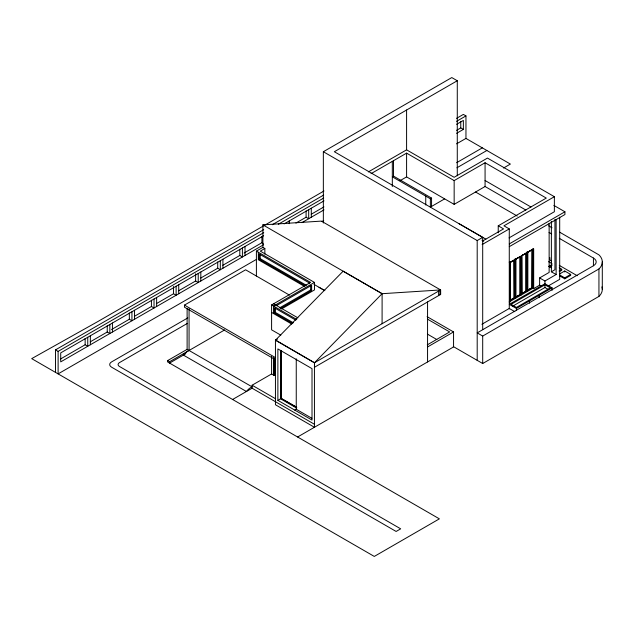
<?xml version="1.0" encoding="UTF-8"?>
<svg xmlns="http://www.w3.org/2000/svg" width="634" height="634" viewBox="0 0 634 634"><rect width="100%" height="100%" fill="white"/><g stroke="black" fill="none" stroke-linecap="round" stroke-linejoin="round"><path stroke-width="0.95" d="M262.896 224.864L382.112 293.693L314.44 362.783L314.44 427.268L275.449 404.754L275.449 340.22L343.145 271.17L382.112 293.693L440.598 289.944L440.598 294.445L314.48 367.26L314.48 362.759L440.598 289.944L321.375 221.107L262.896 224.864L262.896 247.371L256.398 251.127L256.398 276.028M323.348 223.009L323.348 151.724L451.78 77.57L457.28 80.748L457.28 175.792M457.28 80.748L334.348 151.724L482.696 237.37L482.696 329.704M323.958 191L97.739 321.612L31.7 358.638L374.29 556.43L439.378 518.85L167.622 361.959L167.622 360.603L187.117 349.35L252.102 386.867A11.808 6.815 -60 0 0 246.428 391.495L183.392 355.103L183.392 353.756M55.515 372.388L55.515 349.873L263.72 229.667M272.287 224.721L323.697 195.042M456.504 118.368L463.359 114.413L465.958 115.911L465.958 138.418L510.378 164.071L503.523 168.026M368.346 171.917L406.592 149.838L454.158 177.298L487.459 158.08L554.37 196.706L554.37 211.732L509.07 237.885M55.515 349.873L58.114 351.379L263.752 232.654M278.31 224.246L323.728 198.03M456.528 121.348L465.958 115.911M263.657 235.705L60.713 352.876L60.713 361.879L263.657 244.716M284.056 223.929L324.006 200.867M371.08 173.637L406.592 153.135L454.158 180.595L485.073 162.748L546.278 198.085L498.237 225.823L498.237 232.749M456.575 124.327L463.359 120.412L463.359 129.415L456.575 133.33M60.65 358.915L85.146 344.769L87.746 346.275L87.746 337.272M90.29 341.805L107.241 332.018L109.84 333.516L109.84 324.513M111.536 329.537L129.336 319.259L131.935 320.756L131.935 311.754M134.479 316.295L151.431 306.507L154.03 308.005L154.03 299.002M156.574 303.535L173.526 293.748L176.125 295.246L176.125 286.243M178.669 290.776L195.621 280.989L198.22 282.495L198.22 273.484M200.764 278.025L217.716 268.237L220.315 269.735L220.315 260.733M222.859 265.266L239.811 255.478L242.41 256.976L242.41 247.973M244.106 252.998L261.905 242.719L263.205 243.472M295.919 223.081L306.095 217.208L308.695 218.714L308.695 209.703M311.239 214.244L323.95 206.898M456.52 130.366L460.759 127.917L463.359 129.415M301.911 222.629L324.006 209.87M264.846 254.131L264.846 248.496L260.297 251.127L314.488 282.415L314.488 289.92L281.48 308.98M431.564 198.093L393.508 176.117L392.319 176.807L430.375 198.775L431.564 198.093L431.564 206.422M256.033 259.615L58.114 373.886L58.114 351.379M322.009 221.528L323.728 220.537M456.528 143.863L465.958 138.418M309.677 283.136L259.251 254.02L259.251 259.227L260.225 258.664L306.38 285.316M275.449 359.732L184.47 307.205L184.47 305.097L245.604 269.799L289.421 295.095M400.046 180.674L406.592 176.902L454.158 204.362L485.073 186.515L525.879 210.068M187.775 317.919L111.568 361.919A6.435 3.717 0 0 0 111.568 367.173L396.131 531.458L400.68 528.835L119.461 366.476A4.731 2.734 0 0 1 119.461 362.616L187.117 323.554M456.631 162.7L482.315 147.865M456.892 167.804L486.864 150.496M444.648 198.87L430.375 207.112L430.375 198.775M167.622 360.603L169.571 361.729L224.674 329.918M185.825 353.701L169.571 363.084L169.571 361.729M280.822 335.156L271.598 329.831L271.598 304.93L310.589 282.415L256.398 251.127M314.488 282.415L273.547 306.056L273.547 313.553M276.408 305.643L311.627 285.316L311.627 290.523L280.6 308.433M279.626 307.87L310.652 289.96L311.627 290.523M295.832 320.162L274.459 307.823L274.459 313.03L275.433 312.467L293.383 322.833M275.568 340.149L277.399 339.142M275.687 340.125L314.44 362.783M323.348 151.724L477.196 240.548L482.696 237.37M554.37 196.706L503.943 225.823L509.276 228.898L509.276 308.869M482.522 241.047L503.562 228.898L498.237 225.823M482.141 244.558L509.276 228.898M314.44 424.265L252.102 388.222L252.102 385.218L271.598 373.965L273.547 375.09L273.547 357.655M273.888 358.226L273.888 374.924L274.562 375.169L274.562 358.812M232.607 399.475L252.102 388.222M273.888 374.924L274.562 375.169M509.276 243.916L564.926 211.788L564.926 214.53L509.276 246.666M513.199 260.495L509.776 262.468L509.776 300.373L514.293 298.035L514.055 259.995L514.055 297.901L509.776 300.373M520.237 256.707L515.719 259.037L520.237 256.707L520.237 294.604L515.719 296.934L520.237 294.604M521.663 255.605L526.18 253.267L526.18 291.172L521.901 293.645L521.663 255.605L526.18 253.267M527.607 252.173L531.038 250.192M510.013 300.508L510.013 262.611L514.293 260.138M527.845 290.206L527.845 252.308L532.132 249.836L532.132 287.741L527.607 290.071L532.132 287.741M277.874 400.355L312.015 420.065L312.015 368.639L277.874 348.93L277.874 400.355L280.553 398.81L296.601 408.074M281.203 350.467L281.203 398.437L296.094 406.893M294.77 410.111L296.252 409.255L311.849 418.266M548.584 266.581L551.984 264.616M549.44 267.049L551.984 265.575M533.677 288.628L533.677 248.805L509.894 262.539L509.894 302.363L509.181 301.95L532.964 288.216L533.677 288.628L539.621 285.197L539.621 277.922L549.139 272.43L549.139 223.382M551.374 221.448L551.374 271.796L554.94 269.735L554.94 219.388M427.268 344.864L449.657 331.939L427.403 319.092M559.204 270.75L561.756 269.276L561.756 270.235L559.204 271.709M427.562 346.949L453.556 331.939L453.556 346.949L297.592 436.992M521.663 293.502L526.18 291.172M539.621 277.922L544.947 280.997L556.129 274.538L556.129 219.61M559.632 273.936L564.728 270.995L570.671 274.427L570.671 275.386L564.728 278.817L559.632 275.877M552.087 287.86L544.947 283.739L509.276 304.336L516.409 308.457L552.087 287.86L552.087 290.332M544.947 284.777L511.067 304.336L516.409 307.427L550.296 287.86L544.947 284.777L544.947 287.519L512.755 306.111M481.888 324.267L509.276 308.457L514.824 311.666M548.228 285.966L559.695 279.348L559.695 217.2M559.632 274.918L564.728 277.858L570.671 274.427M559.307 238.336L593.432 258.046A9.47 5.468 0 0 1 593.432 265.773L477.196 332.882L482.696 336.06L598.94 268.951A23.799 13.742 0 0 0 598.94 254.868L559.687 232.202M453.262 346.529L482.696 363.52L598.94 296.411A23.799 13.742 0 0 0 601.92 286.917M553.878 205.408L564.926 211.788M485.073 180.516L530.983 207.017M548.592 225.799L552.008 227.772M549.068 232.424L551.628 233.906M475.563 192.007L517.217 216.051M532.132 249.836L531.894 287.598M551.572 260.923L549.86 259.94L549.86 257.602M559.259 265.361L577.202 275.719M548.576 261.668L551.984 263.633M559.204 267.802L561.756 269.276M527.845 252.308L527.012 251.825L527.012 291.648M548.957 266.28L551.525 267.762M551.374 271.796L556.129 274.538M458.85 223.548L485.882 239.161M481.967 240.191L483.679 241.182M509.181 262.127L510.013 262.611M544.947 287.519L548.006 289.286M539.621 285.197L541.143 286.077M440.598 294.445L440.559 289.92L438.609 291.046L438.609 295.547M427.102 316.667L453.556 331.939M427.403 334.102L436.818 339.539M262.896 247.371L264.846 248.496M313.957 284.357L324.854 290.649L319.037 287.297M382.088 323.697L382.112 293.693M259.251 259.227L305.406 285.879M304.597 286.457L258.347 259.758L258.347 252.253M273.547 303.805L297.885 317.848M271.598 304.93L296.767 319.457M274.459 313.03L292.409 323.395M271.598 312.427L291.727 324.053M275.449 340.22L314.48 362.759M184.47 305.097L275.449 357.624M281.203 398.437L296.799 407.44M252.102 385.218L275.584 398.77M602.3 261.905L602.3 289.373M598.94 268.951L598.94 296.411M593.432 258.046L593.432 265.773M564.728 270.995L564.728 271.954M564.728 277.858L564.728 278.817M544.947 280.997L544.947 283.739M539.066 295.373L539.066 297.742M532.964 248.393L532.964 288.216M529.556 300.873L529.556 303.234M525.943 253.132L525.943 291.03M521.901 255.74L521.901 293.645M521.069 256.231L521.069 295.087M519.999 256.564L519.999 294.469M516.409 308.457L516.409 310.105M515.957 259.171L515.957 297.077M515.125 258.696L515.125 298.519M485.073 162.748L485.073 186.515M482.696 336.06L482.696 363.52M477.196 240.548L477.196 360.35M460.759 121.609L460.759 127.917M454.158 180.595L454.158 204.362M439.972 290.301L439.972 294.762M427.562 301.927L427.562 361.959M425.747 196.112L425.747 204.996M406.592 110.015L406.592 149.838M406.592 153.135L406.592 176.902M393.508 160.687L393.508 176.117M392.319 161.369L392.319 186.523M311.294 208.206L311.294 217.208M310.652 285.617L310.652 289.96M306.095 210.908L306.095 217.208M296.252 358.812L296.252 409.255M289.199 220.965L289.199 223.659M281.314 350.396L281.314 398.366M280.553 350.348L280.553 398.81M275.433 308.132L275.433 312.467M274.894 359.438L274.894 374.9L274.237 375.169L274.205 358.606M274.435 358.884L274.435 375.241M274.348 359.597L274.348 375.217M274.015 358.147L274.015 374.852M271.598 356.371L271.598 373.965M261.905 236.419L261.905 242.719M260.225 254.329L260.225 258.664M245.009 246.475L245.009 255.478M239.811 249.178L239.811 255.478M222.914 259.227L222.914 268.237M217.716 261.929L217.716 268.237M200.82 271.986L200.82 280.989M195.621 273.785L195.621 280.989M189.067 308.742L189.067 350.475A11.808 6.815 -60 0 0 186.61 351.886L186.127 352.266A11.808 6.815 -60 0 0 183.392 355.103M187.117 308.592L187.117 349.35M178.725 284.745L178.725 293.748M173.526 286.544L173.526 293.748M156.63 297.497L156.63 306.507M151.431 300.199L151.431 306.507M134.535 310.256L134.535 319.259M129.336 312.958L129.336 319.259M112.44 323.015L112.44 332.018M107.241 325.71L107.241 332.018M90.345 335.766L90.345 344.769M85.146 338.469L85.146 344.769"/></g></svg>
